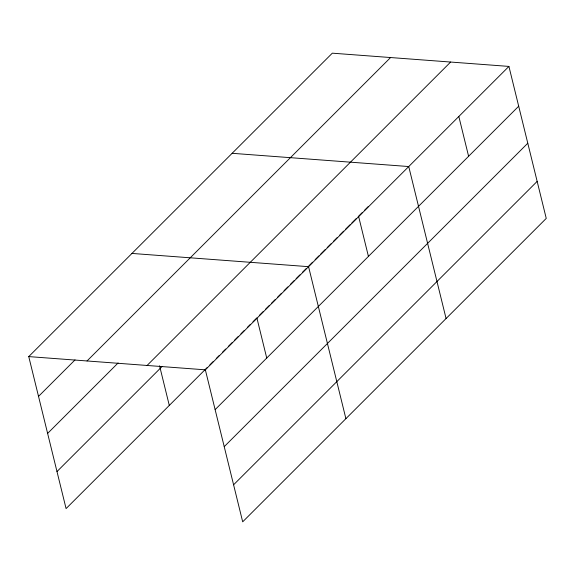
<?xml version="1.0" encoding="UTF-8"?>
<svg xmlns="http://www.w3.org/2000/svg" width="575" height="575" viewBox="0 0 575 575"><rect width="100%" height="100%" fill="white"/><g stroke="black" fill="none" stroke-linecap="round" stroke-linejoin="round"><path stroke-width="0.86" d="M207.338 367.403L66.082 508.588L28.75 356.593L332.314 53.173L508.918 66.413L546.25 218.407L242.686 521.827L205.354 369.833L508.918 66.413M38.525 396.383L75.023 359.9M87.033 360.963L390.59 57.543M47.617 433.413L118.105 362.962M147.078 365.463L450.635 62.042M56.99 471.558L162.1 366.498M209.868 364.866L213.045 361.697M216.214 358.527L219.384 355.357M222.554 352.188L225.723 349.025M228.261 346.488L232.063 342.686M234.6 340.148L238.402 336.346M240.939 333.816L244.109 330.647M247.279 327.477L250.448 324.307M252.986 321.77L256.788 317.968M259.325 315.438L263.127 311.636M265.664 309.098L269.467 305.296M271.371 303.392L275.173 299.589M277.711 297.059L281.513 293.257M284.05 290.72L287.852 286.918M290.389 284.381L294.199 280.578M296.096 278.681L299.906 274.879M302.436 272.342L306.245 268.539M308.775 266.002L312.584 262.2M315.122 259.67L318.924 255.868M320.821 253.963L325.263 249.528M327.168 247.631L330.97 243.822M333.507 241.292L337.309 237.489M339.847 234.952L343.649 231.15M345.553 229.252L349.988 224.811M351.893 222.913L356.327 218.478M358.232 216.574L362.034 212.772M364.572 210.242L368.374 206.432M215.129 409.623L518.693 106.21M224.221 446.653L527.785 143.232M233.594 484.797L537.158 181.384M232.135 153.302L408.739 166.542L446.078 318.536M131.963 253.431L308.567 266.671L345.898 418.665M28.75 356.593L205.354 369.833M458.828 116.481L468.603 156.271M358.656 216.61L368.431 256.4M256.96 318.248L266.735 358.045M159.562 365.793L169.294 405.425"/></g></svg>
